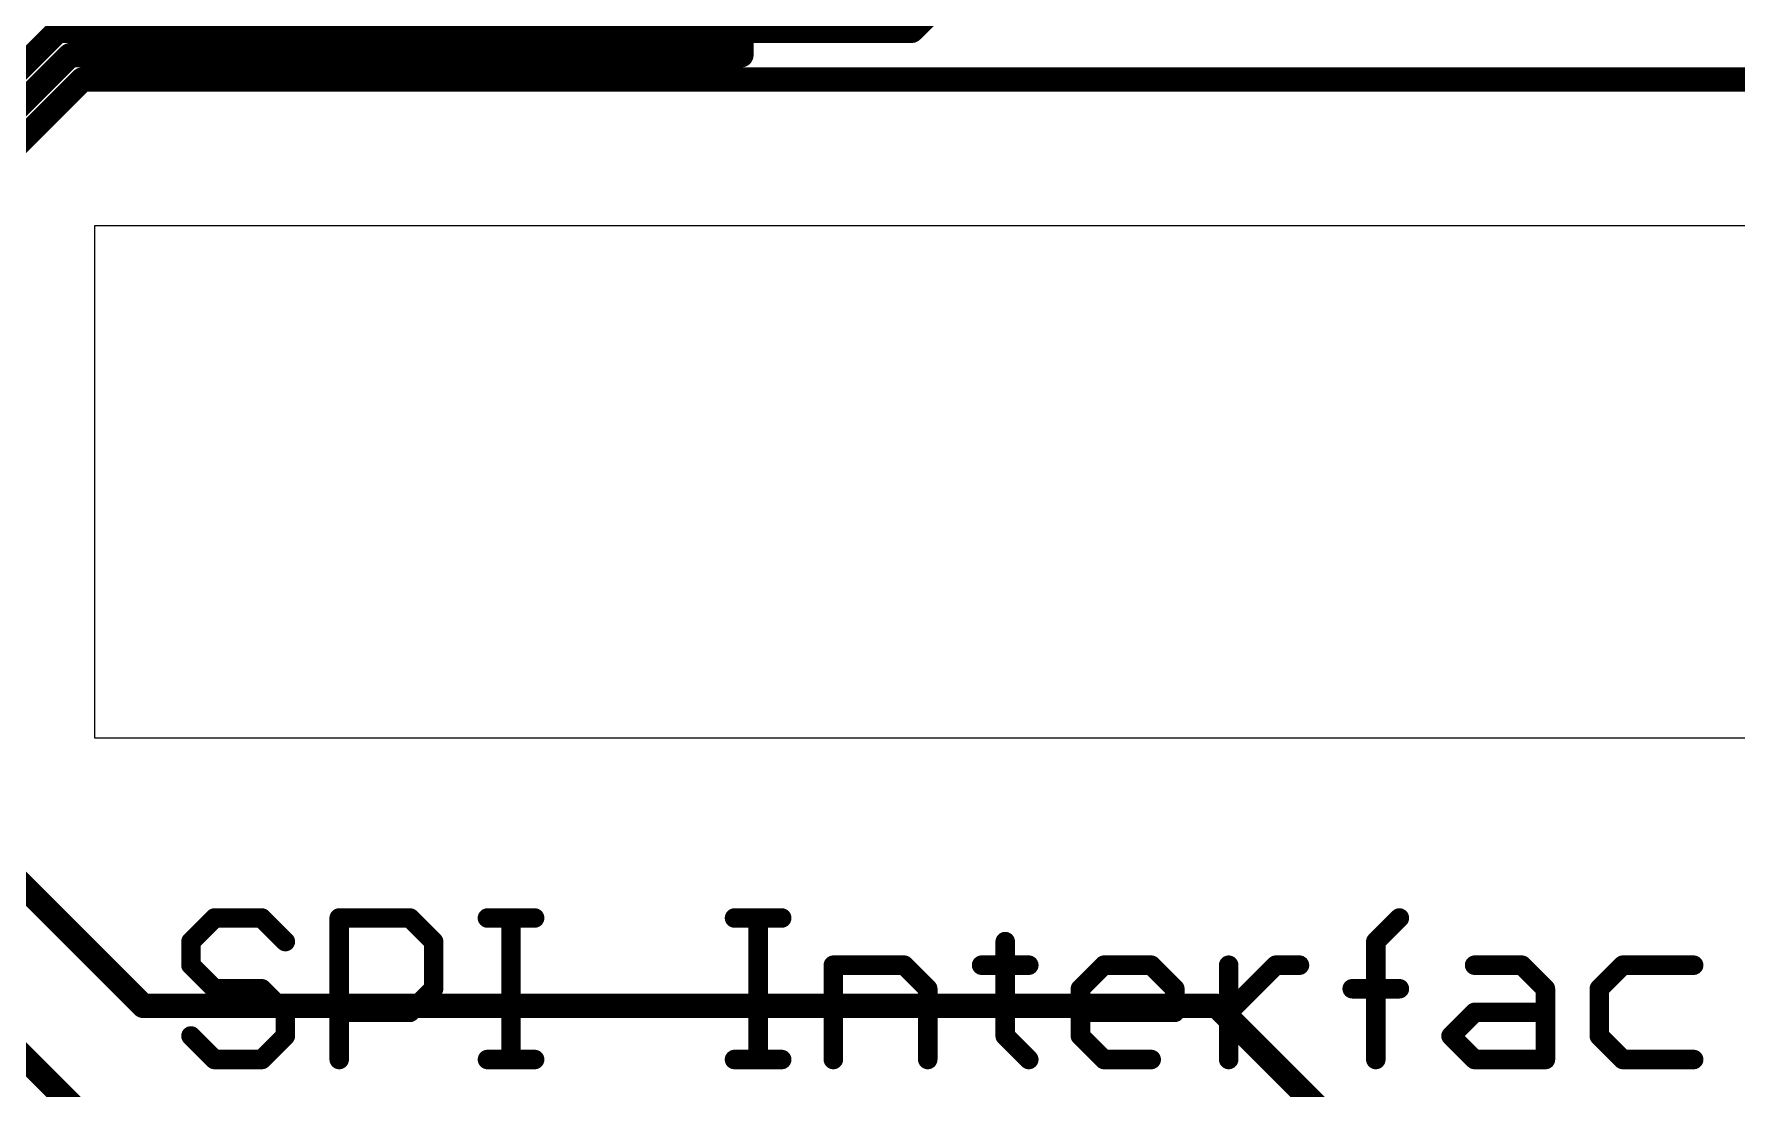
# Model space of a CAD drawing. Extents: x -31.2 to 31.2, y -41.1 to 40.8.
# Drawn here: x -15.61 to 2.12, y -24.74 to -13.75 of the extents above; entities that cross this region are included whole.
import ezdxf

# ---------------------------------------------------------------- set-up
doc = ezdxf.new("R2010")
doc.units = 0
for name, color, linetype in [('1', 12, 'CONTINUOUS'), ('16', 132, 'CONTINUOUS'), ('20', 53, 'CONTINUOUS'), ('21', 40, 'CONTINUOUS')]:
    doc.layers.add(name, color=color, linetype=linetype)

msp = doc.modelspace()

# ---------------------------------------------------------------- linework, layer by layer
at = {"layer": '1', "const_width": 0.254}
for points in [[(-8.25, -13.97), (-8.25, -7.85)], [(-16.764, -15.494), (-15.24, -13.97)], [(-15.24, -13.97), (-8.25, -13.97)]]:
    msp.add_lwpolyline(points, dxfattribs=at)
at = {"layer": '1', "const_width": 0.127}
for points in [[(-15.24, -13.9065, 1), (-15.24, -14.0335)], [(-15.1951, -14.0149, 1), (-15.2849, -13.9251)], [(-8.3135, -13.97, 1), (-8.1865, -13.97)], [(-8.25, -14.0335, 1), (-8.25, -13.9065)]]:
    msp.add_lwpolyline(points, format="xyb", dxfattribs=at)
at = {"layer": '16', "const_width": 0.254}
for points in [[(-5.588, -12.827), (-6.477, -13.716)], [(-15.367, -13.716), (-16.764, -15.113)], [(-6.477, -13.716), (-15.367, -13.716)], [(-15.113, -14.224), (-16.256, -15.367)], [(8.382, -14.224), (-15.113, -14.224)], [(-16.256, -22.098), (-14.478, -23.876)], [(-16.764, -23.368), (-14.478, -25.654)], [(-14.478, -23.876), (-3.302, -23.876)], [(-3.302, -23.876), (-0.381, -26.797)]]:
    msp.add_lwpolyline(points, dxfattribs=at)
at = {"layer": '16', "const_width": 0.127}
for points in [[(-15.367, -13.6525, 1), (-15.367, -13.7795)], [(-15.3221, -13.7609, 1), (-15.4119, -13.6711)], [(-6.5219, -13.6711, 1), (-6.4321, -13.7609)], [(-6.477, -13.7795, 1), (-6.477, -13.6525)], [(-15.113, -14.1605, 1), (-15.113, -14.2875)], [(-15.0681, -14.2689, 1), (-15.1579, -14.1791)], [(-14.478, -23.8125, 1), (-14.478, -23.9395)], [(-3.2571, -23.8311, 1), (-3.3469, -23.9209)], [(-3.302, -23.9395, 1), (-3.302, -23.8125)], [(-14.5229, -23.9209, 1), (-14.4331, -23.8311)]]:
    msp.add_lwpolyline(points, format="xyb", dxfattribs=at)
at = {"layer": '20'}
for p, q in [((-14.986, -15.748), (-14.986, -21.082)), ((14.986, -15.748), (-14.986, -15.748)), ((-14.986, -21.082), (5.969, -21.082))]:
    msp.add_line(p, q, dxfattribs=at)
at = {"layer": '21', "const_width": 0.2032}
for points in [[(-13.7354, -22.9603), (-13.9811, -23.2061)], [(-13.2439, -22.9603), (-13.7354, -22.9603)], [(-12.9982, -23.2061), (-13.2439, -22.9603)], [(-12.4375, -24.4348), (-12.4375, -22.9603)], [(-12.4375, -22.9603), (-11.7003, -22.9603)], [(-11.7003, -22.9603), (-11.4546, -23.2061)], [(-10.8939, -22.9603), (-10.4024, -22.9603)], [(-10.6482, -24.4348), (-10.6482, -22.9603)], [(-8.3213, -22.9603), (-7.8298, -22.9603)], [(-8.0755, -24.4348), (-8.0755, -22.9603)], [(-1.6438, -23.2061), (-1.3981, -22.9603)], [(-13.9811, -23.2061), (-13.9811, -23.4518)], [(-11.4546, -23.2061), (-11.4546, -23.6976)], [(-5.5028, -23.2061), (-5.5028, -24.1891)], [(-1.6438, -24.4348), (-1.6438, -23.2061)], [(-13.9811, -23.4518), (-13.7354, -23.6976)], [(-7.2922, -24.4348), (-7.2922, -23.4518)], [(-7.2922, -23.4518), (-6.555, -23.4518)], [(-6.555, -23.4518), (-6.3092, -23.6976)], [(-5.7486, -23.4518), (-5.2571, -23.4518)], [(-4.7195, -23.6976), (-4.4738, -23.4518)], [(-4.4738, -23.4518), (-3.9823, -23.4518)], [(-3.9823, -23.4518), (-3.7365, -23.6976)], [(-3.1759, -24.4348), (-3.1759, -23.4518)], [(-3.1759, -23.9433), (-2.6844, -23.4518)], [(-2.6844, -23.4518), (-2.4387, -23.4518)], [(-0.6148, -23.4518), (-0.1233, -23.4518)], [(-0.1233, -23.4518), (0.1225, -23.6976)], [(0.9289, -23.4518), (0.6831, -23.6976)], [(1.6661, -23.4518), (0.9289, -23.4518)], [(-13.7354, -23.6976), (-13.2439, -23.6976)], [(-13.2439, -23.6976), (-12.9982, -23.9433)], [(-11.4546, -23.6976), (-11.7003, -23.9433)], [(-6.3092, -23.6976), (-6.3092, -24.4348)], [(-4.7195, -24.1891), (-4.7195, -23.6976)], [(-3.7365, -23.6976), (-3.7365, -23.9433)], [(-1.8896, -23.6976), (-1.3981, -23.6976)], [(0.1225, -23.6976), (0.1225, -24.4348)], [(0.6831, -23.6976), (0.6831, -24.1891)], [(-12.9982, -23.9433), (-12.9982, -24.1891)], [(-11.7003, -23.9433), (-12.4375, -23.9433)], [(-3.7365, -23.9433), (-4.7195, -23.9433)], [(-0.8605, -24.1891), (-0.6148, -23.9433)], [(-0.6148, -23.9433), (0.1225, -23.9433)], [(-13.7354, -24.4348), (-13.9811, -24.1891)], [(-12.9982, -24.1891), (-13.2439, -24.4348)], [(-5.5028, -24.1891), (-5.2571, -24.4348)], [(-4.4738, -24.4348), (-4.7195, -24.1891)], [(-0.6148, -24.4348), (-0.8605, -24.1891)], [(0.6831, -24.1891), (0.9289, -24.4348)], [(-13.2439, -24.4348), (-13.7354, -24.4348)], [(-10.8939, -24.4348), (-10.4024, -24.4348)], [(-8.3213, -24.4348), (-7.8298, -24.4348)], [(-3.9823, -24.4348), (-4.4738, -24.4348)], [(0.1225, -24.4348), (-0.6148, -24.4348)], [(0.9289, -24.4348), (1.6661, -24.4348)]]:
    msp.add_lwpolyline(points, dxfattribs=at)
at = {"layer": '21', "const_width": 0.1016}
for points in [[(-13.7354, -22.9095, 1), (-13.7354, -23.0111)], [(-13.6995, -22.9963, 1), (-13.7713, -22.9244)], [(-13.208, -22.9244, 1), (-13.2798, -22.9963)], [(-13.2439, -23.0111, 1), (-13.2439, -22.9095)], [(-12.3867, -22.9603, 1), (-12.4883, -22.9603)], [(-12.4375, -22.9095, 1), (-12.4375, -23.0111)], [(-11.6644, -22.9244, 1), (-11.7362, -22.9963)], [(-11.7003, -23.0111, 1), (-11.7003, -22.9095)], [(-10.8939, -22.9095, 1), (-10.8939, -23.0111)], [(-10.5974, -22.9603, 1), (-10.699, -22.9603)], [(-10.4024, -23.0111, 1), (-10.4024, -22.9095)], [(-8.3213, -22.9095, 1), (-8.3213, -23.0111)], [(-8.0247, -22.9603, 1), (-8.1263, -22.9603)], [(-7.8298, -23.0111, 1), (-7.8298, -22.9095)], [(-1.3622, -22.9963, 1), (-1.434, -22.9244)], [(-14.0171, -23.1702, 1), (-13.9452, -23.242)], [(-13.9303, -23.2061, 1), (-14.0319, -23.2061)], [(-13.0341, -23.242, 1), (-12.9622, -23.1702)], [(-11.4038, -23.2061, 1), (-11.5054, -23.2061)], [(-11.4905, -23.242, 1), (-11.4186, -23.1702)], [(-5.452, -23.2061, 1), (-5.5536, -23.2061)], [(-1.593, -23.2061, 1), (-1.6946, -23.2061)], [(-1.6797, -23.1702, 1), (-1.6079, -23.242)], [(-13.9452, -23.4159, 1), (-14.0171, -23.4877)], [(-14.0319, -23.4518, 1), (-13.9303, -23.4518)], [(-7.2414, -23.4518, 1), (-7.343, -23.4518)], [(-7.2922, -23.401, 1), (-7.2922, -23.5026)], [(-6.519, -23.4159, 1), (-6.5909, -23.4877)], [(-6.555, -23.5026, 1), (-6.555, -23.401)], [(-5.7486, -23.401, 1), (-5.7486, -23.5026)], [(-5.2571, -23.5026, 1), (-5.2571, -23.401)], [(-4.4738, -23.401, 1), (-4.4738, -23.5026)], [(-4.4378, -23.4877, 1), (-4.5097, -23.4159)], [(-3.9464, -23.4159, 1), (-4.0182, -23.4877)], [(-3.9823, -23.5026, 1), (-3.9823, -23.401)], [(-3.1251, -23.4518, 1), (-3.2267, -23.4518)], [(-2.6844, -23.401, 1), (-2.6844, -23.5026)], [(-2.6485, -23.4877, 1), (-2.7203, -23.4159)], [(-2.4387, -23.5026, 1), (-2.4387, -23.401)], [(-0.6148, -23.401, 1), (-0.6148, -23.5026)], [(-0.0873, -23.4159, 1), (-0.1592, -23.4877)], [(-0.1233, -23.5026, 1), (-0.1233, -23.401)], [(0.9289, -23.401, 1), (0.9289, -23.5026)], [(0.9648, -23.4877, 1), (0.8929, -23.4159)], [(1.6661, -23.5026, 1), (1.6661, -23.401)], [(-13.7354, -23.6468, 1), (-13.7354, -23.7484)], [(-13.7713, -23.7335, 1), (-13.6995, -23.6617)], [(-13.208, -23.6617, 1), (-13.2798, -23.7335)], [(-13.2439, -23.7484, 1), (-13.2439, -23.6468)], [(-11.5054, -23.6976, 1), (-11.4038, -23.6976)], [(-11.4186, -23.7335, 1), (-11.4905, -23.6617)], [(-6.2584, -23.6976, 1), (-6.36, -23.6976)], [(-6.3451, -23.7335, 1), (-6.2733, -23.6617)], [(-4.6687, -23.6976, 1), (-4.7703, -23.6976)], [(-4.7554, -23.6617, 1), (-4.6836, -23.7335)], [(-3.6857, -23.6976, 1), (-3.7873, -23.6976)], [(-3.7725, -23.7335, 1), (-3.7006, -23.6617)], [(-1.8896, -23.6468, 1), (-1.8896, -23.7484)], [(-1.3981, -23.7484, 1), (-1.3981, -23.6468)], [(0.1733, -23.6976, 1), (0.0717, -23.6976)], [(0.0866, -23.7335, 1), (0.1584, -23.6617)], [(0.7339, -23.6976, 1), (0.6323, -23.6976)], [(0.6472, -23.6617, 1), (0.719, -23.7335)], [(-12.9474, -23.9433, 1), (-13.049, -23.9433)], [(-13.0341, -23.9792, 1), (-12.9622, -23.9074)], [(-12.4375, -23.8925, 1), (-12.4375, -23.9941)], [(-11.7362, -23.9074, 1), (-11.6644, -23.9792)], [(-11.7003, -23.9941, 1), (-11.7003, -23.8925)], [(-4.7195, -23.8925, 1), (-4.7195, -23.9941)], [(-3.7873, -23.9433, 1), (-3.6857, -23.9433)], [(-3.7365, -23.9941, 1), (-3.7365, -23.8925)], [(-3.2118, -23.9074, 1), (-3.14, -23.9792)], [(-0.6148, -23.8925, 1), (-0.6148, -23.9941)], [(-0.5788, -23.9792, 1), (-0.6507, -23.9074)], [(0.1225, -23.9941, 1), (0.1225, -23.8925)], [(-13.9452, -24.1531, 1), (-14.0171, -24.225)], [(-12.9622, -24.225, 1), (-13.0341, -24.1531)], [(-5.4669, -24.1531, 1), (-5.5388, -24.225)], [(-4.6836, -24.1531, 1), (-4.7554, -24.225)], [(-0.8246, -24.1531, 1), (-0.8964, -24.225)], [(-0.8964, -24.1531, 1), (-0.8246, -24.225)], [(0.719, -24.1531, 1), (0.6472, -24.225)], [(-13.049, -24.1891, 1), (-12.9474, -24.1891)], [(-5.5536, -24.1891, 1), (-5.452, -24.1891)], [(-4.7703, -24.1891, 1), (-4.6687, -24.1891)], [(0.6323, -24.1891, 1), (0.7339, -24.1891)], [(-13.7354, -24.384, 1), (-13.7354, -24.4856)], [(-13.7713, -24.4707, 1), (-13.6995, -24.3989)], [(-13.2798, -24.3989, 1), (-13.208, -24.4707)], [(-13.2439, -24.4856, 1), (-13.2439, -24.384)], [(-12.4883, -24.4348, 1), (-12.3867, -24.4348)], [(-10.8939, -24.384, 1), (-10.8939, -24.4856)], [(-10.699, -24.4348, 1), (-10.5974, -24.4348)], [(-10.4024, -24.4856, 1), (-10.4024, -24.384)], [(-8.3213, -24.384, 1), (-8.3213, -24.4856)], [(-8.1263, -24.4348, 1), (-8.0247, -24.4348)], [(-7.8298, -24.4856, 1), (-7.8298, -24.384)], [(-7.343, -24.4348, 1), (-7.2414, -24.4348)], [(-6.36, -24.4348, 1), (-6.2584, -24.4348)], [(-5.293, -24.4707, 1), (-5.2212, -24.3989)], [(-4.4738, -24.384, 1), (-4.4738, -24.4856)], [(-4.5097, -24.4707, 1), (-4.4378, -24.3989)], [(-3.9823, -24.4856, 1), (-3.9823, -24.384)], [(-3.2267, -24.4348, 1), (-3.1251, -24.4348)], [(-1.6946, -24.4348, 1), (-1.593, -24.4348)], [(-0.6148, -24.384, 1), (-0.6148, -24.4856)], [(-0.6507, -24.4707, 1), (-0.5788, -24.3989)], [(0.0717, -24.4348, 1), (0.1733, -24.4348)], [(0.1225, -24.4856, 1), (0.1225, -24.384)], [(0.9289, -24.384, 1), (0.9289, -24.4856)], [(0.8929, -24.4707, 1), (0.9648, -24.3989)], [(1.6661, -24.4856, 1), (1.6661, -24.384)]]:
    msp.add_lwpolyline(points, format="xyb", dxfattribs=at)

doc.saveas('drawing.dxf')
